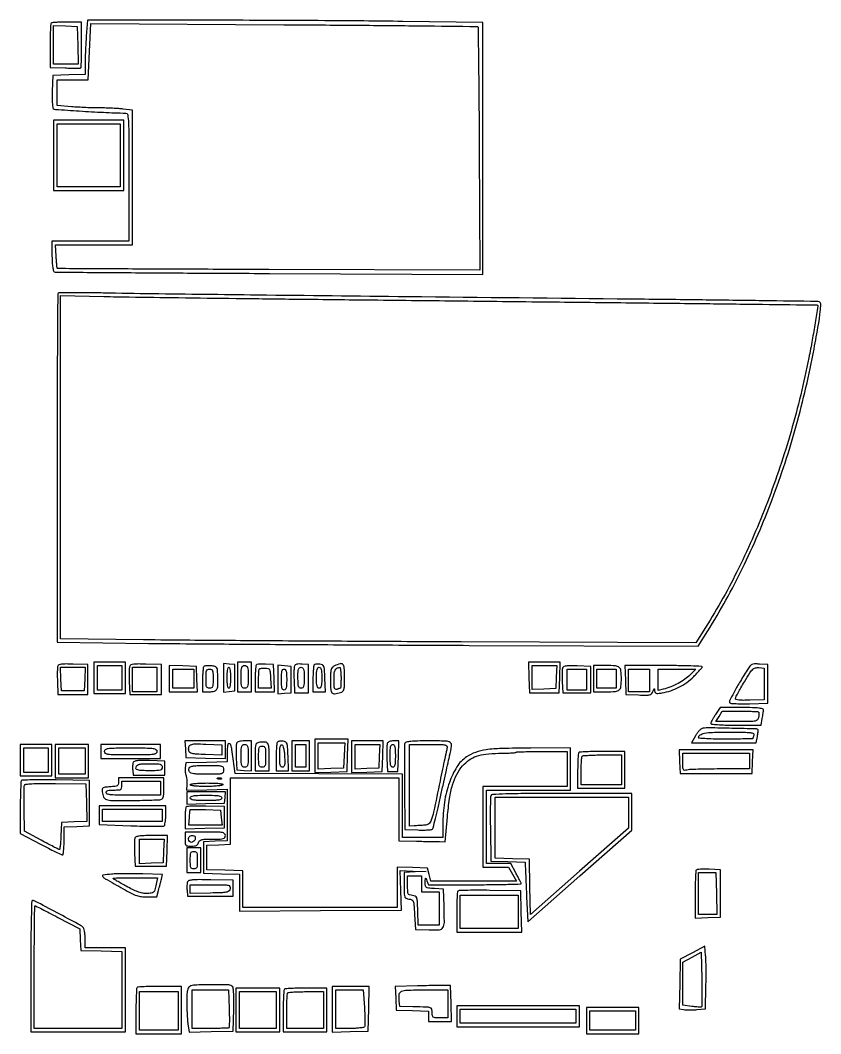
# Model space of a CAD drawing. Extents: x 12 to 1422, y 21 to 664.
# Drawn here: x 965 to 1422, y 21 to 599 of the extents above; entities that cross this region are included whole.
import ezdxf

# ---------------------------------------------------------------- set-up
doc = ezdxf.new("R2010")
doc.units = 0

msp = doc.modelspace()

# ---------------------------------------------------------------- linework, layer by layer
for points in [[(982.666667, 597.333333, 0.182083), (982.398783, 596.741716, 0.003358), (982.195833, 593.261166, 0.007803), (982.048222, 589.153731, 0.005079), (982, 584.406807), (982, 572.146947), (990.587864, 571.823474, 0.004697), (993.909252, 571.729602, 0.007304), (996.774109, 571.717416, 0.002845), (999.215809, 571.756594, 0.194688), (999.587864, 571.916667, 0.18809), (999.755045, 572.303328, 0.001291), (999.878935, 575.980729, 0.00477), (999.970265, 580.217158, 0.003004), (1000, 585.166667), (1000, 598), (991.666667, 598, 0.007459), (988.425165, 597.951643, 0.011027), (985.585417, 597.804167, 0.006456), (983.226806, 597.598804, 0.173108)], [(1002.649743, 589.846375, 0.004102), (1002.400893, 585.88014, 0.003115), (1002.190862, 581.528403, 0.003149), (1002.044976, 577.443383, 0.00735), (1002, 574.383901), (1002, 568.075052), (992.75, 567.787526), (983.5, 567.5), (983.208752, 558.591248, 0.010058), (983.16501, 555.110372, 0.014395), (983.277165, 552.025335, 0.010202), (983.494044, 549.495807, 0.171519), (983.850633, 548.749367, 0.18106), (985.070979, 548.193881, 0.00091), (998.693423, 547.278425, 0.004499), (1012.488482, 546.501158, 0.005696), (1025.25, 546.042889, -0.367387), (1026.312987, 545.09416, -0.022534), (1026.73772, 540.536015, -0.011054), (1026.959199, 531.935078, -0.000909), (1027, 509.5), (1027, 473), (1004.960363, 473), (982.920727, 473), (983.089776, 464.418955, 0.009792), (983.231811, 460.804965, 0.021194), (983.512832, 458.038831, 0.020146), (983.886741, 456.028741, 0.270091), (984.379413, 455.501793, 0.071158), (985.31144, 455.361568, 0.000025), (1020.93489, 455.104858, 0.000419), (1060.488361, 454.854955, 0.000255), (1107.25, 454.622518), (1229, 454.079359), (1229, 525.8766), (1229, 597.673841), (1183.25, 598.335729, 0.001507), (1161.01789, 598.590342, 0.00064), (1131.228362, 598.803537, 0.000634), (1099.437995, 598.95004, 0.000831), (1070.399743, 598.998808), (1003.299485, 599)], [(1226, 595.29599, -0.205731), (1226.20687, 594.830747, -0.000068), (1226.458319, 574.651543, -0.001113), (1226.684839, 552.220246, -0.000674), (1226.858106, 525.666678), (1227.216211, 456.5), (1106.858106, 456.842882, -0.00023), (1060.685841, 456.995654, -0.000382), (1021.765358, 457.172073, -0.000008), (986.494466, 457.359502, -0.193411), (986.194178, 457.482038, -0.173679), (986.061367, 457.751908, -0.002307), (985.85589, 459.633217, -0.006277), (985.653692, 461.833919, -0.004043), (985.472012, 464.389156), (985.055669, 471), (1007.027835, 471), (1029, 471), (1029, 509.360709), (1029, 547.721418), (1023.75, 548.352017, 0.012535), (1021.179449, 548.595588, 0.005185), (1017.692187, 548.801691, 0.005126), (1013.947301, 548.945601, 0.00658), (1010.5, 548.997302, -0.006132), (1006.841006, 549.048899, -0.003509), (1002.426563, 549.196327, -0.003505), (997.988508, 549.406904, -0.005817), (994.25, 549.654211), (986, 550.296435), (986, 557.648217), (986, 565), (994.90283, 565), (1003.805659, 565), (1004.535505, 581.105035), (1005.26535, 597.21007), (1115.382675, 596.484347, -0.000391), (1157.641342, 596.172816, -0.000647), (1193.299911, 595.835906, -0.000025), (1225.517021, 595.488183, -0.186042)], [(986.639554, 443.306221, 0.197189), (986.376691, 442.677519, 0.000057), (986.187869, 413.71035, 0.000997), (986.045995, 381.53983, 0.000604), (986, 343.452418), (986, 244.23817), (1038.25, 243.642105, 0.001049), (1066.641197, 243.377781, 0.000255), (1113.51872, 243.063587, 0.000261), (1167.274738, 242.758798, 0.00026), (1221.111601, 242.509711), (1351.723203, 241.973383), (1357.219985, 250.736691, 0.02665), (1377.063591, 286.469458, 0.023252), (1394.003799, 325.751729, 0.022547), (1407.705527, 367.720523, 0.021379), (1417.85126, 411.5, 0.002732), (1420.391527, 425.498763, 0.01637), (1421.434767, 432.83221, 0.02526), (1421.68864, 437.199659, 0.331332), (1420.786736, 438.430575, 0.071209), (1419.720111, 438.598744, 0.000044), (1388.740479, 439.035982, 0.000553), (1354.23368, 439.481801, 0.000338), (1313.5, 439.935451, -0.00007), (1185.871239, 441.288428, -0.000219), (1100.115182, 442.247093, -0.000253), (1040.396161, 442.97106, -0.001942), (1012.389554, 443.433546, 0.002431), (1002.717118, 443.583813, 0.003904), (994.467433, 443.607439, 0.000847), (987.243835, 443.559478, 0.196747)], [(1122.5, 439.983053, 0.000007), (1162.607583, 439.540866, 0.000004), (1213.66875, 438.979038, 0.000004), (1266.71567, 438.396127, 0.000005), (1313.5, 437.882857, -0.000124), (1354.159305, 437.427148, -0.000206), (1388.420753, 437.020564, -0.000003), (1419.516454, 436.638564, -0.15361), (1419.698309, 436.578878, -0.282904), (1419.985171, 435.895504, -0.000943), (1418.51232, 426.521667, -0.005083), (1416.834143, 416.620788, -0.004709), (1414.914069, 406.5, -0.020511), (1404.724188, 364.482764, -0.021693), (1391.282388, 324.233559, -0.022436), (1374.924946, 286.655976, -0.026183), (1356, 252.645509), (1350.5, 243.875424), (1216.5, 244.453719, -0.000267), (1161.73307, 244.719333, -0.000283), (1107.982812, 245.039112, -0.000269), (1061.667814, 245.365777, -0.00129), (1035.25, 245.634473), (988, 246.236934), (988, 344.101106), (988, 441.965279), (1012.75, 441.443356, 0.001672), (1027.203972, 441.186894, 0.000273), (1055.198437, 440.799099, 0.000301), (1088.142428, 440.380592, 0.000265)], [(986.437265, 230.697112, 0.077593), (986.243059, 229.792754, 0.007505), (986.14934, 227.543829, 0.00939), (986.128119, 224.843939, 0.007289), (986.203033, 221.906415), (986.5, 214.5), (995, 214.5), (1003.5, 214.5), (1003.5, 223), (1003.5, 231.5), (995.234232, 231.790697, 0.007678), (991.101657, 231.872523, 0.032041), (988.61764, 231.724253, 0.056873), (987.110136, 231.359647, 0.216663)], [(1027.43668, 230.695587, 0.077618), (1027.24269, 229.792011, 0.007495), (1027.149168, 227.543381, 0.009382), (1027.128076, 224.843829, 0.007281), (1027.203033, 221.906415), (1027.5, 214.5), (1036.5, 214.5), (1045.5, 214.5), (1045.5, 223), (1045.5, 231.5), (1036.733647, 231.789171, 0.00709), (1032.328983, 231.871967, 0.030436), (1029.710118, 231.724534, 0.053917), (1028.126425, 231.362366, 0.221478)], [(1099.712768, 231.379435, 0.167027), (1099.43037, 230.801333, 0.008762), (1099.209376, 228.721876, 0.01304), (1099.051791, 226.194714, 0.009049), (1099, 223.333333), (1099, 216), (1104.542064, 216), (1110.084129, 216), (1109.792064, 223.75), (1109.5, 231.5), (1104.962768, 231.796102, 0.015451), (1103.173049, 231.857455, 0.020645), (1101.548973, 231.795848, 0.018359), (1100.231912, 231.642497, 0.159526)], [(1121.442836, 230.71163, 0.076064), (1121.245958, 229.80821, 0.008407), (1121.14856, 227.68867, 0.010097), (1121.125899, 225.146461, 0.00801), (1121.200873, 222.400785), (1121.5, 215.5), (1125.5, 215.5), (1129.5, 215.5), (1129.5, 223.5), (1129.5, 231.5), (1125.741963, 231.810844, 0.024927), (1124.038873, 231.866525, 0.058356), (1122.778027, 231.696885, 0.086082), (1121.919722, 231.311466, 0.153843)], [(1132.712576, 231.379243, 0.167036), (1132.430252, 230.801267, 0.008758), (1132.209319, 228.721819, 0.013037), (1132.051777, 226.194701, 0.009047), (1132, 223.333333), (1132, 216), (1135.542064, 216), (1139.084129, 216), (1138.792064, 223.75, 0.005514), (1138.553002, 228.655365, 0.069721), (1138.188191, 230.464863, 0.190516), (1137.421974, 231.347907, 0.091127), (1135.962576, 231.79591, 0.028384), (1134.938939, 231.856725, 0.032536), (1133.961202, 231.795577, 0.034438), (1133.153747, 231.634956, 0.130786)], [(1144.25, 230.779505, 0.092537), (1143.028667, 229.881656, 0.123515), (1142.363483, 228.682748, 0.057545), (1142.066482, 226.660038, 0.007707), (1142, 222.347186, 0.012386), (1142.127372, 217.206286, 0.166117), (1142.815071, 215.478337, 0.255534), (1144.272317, 214.925763, 0.030989), (1147.75, 215.630286, 0.11052), (1148.992548, 216.280305, 0.153565), (1149.659525, 217.334946, 0.058909), (1149.942968, 219.324885, 0.005951), (1150, 224.116631, 0.013433), (1149.851104, 229.657677, 0.166066), (1149.074181, 231.586812, 0.294351), (1147.526911, 232.042268, 0.040802)], [(1379.670411, 228.302785, 0.007068), (1375.322182, 221.274928, 0.013494), (1372.063752, 215.489656, 0.007919), (1369.684631, 210.807399, 0.320239), (1369.863579, 209.736421, 0.180247), (1370.547897, 209.423627, 0.006371), (1373.494517, 209.248608, 0.011081), (1377.037825, 209.162051, 0.007449), (1381.086785, 209.213215), (1391.5, 209.5), (1391.5, 220.5), (1391.5, 231.5), (1386.79912, 231.802785, 0.01956), (1383.909582, 231.875637, 0.111076), (1382.422764, 231.519416, 0.115274), (1381.258437, 230.566386, 0.021785)], [(1069.714259, 230.380925, 0.164451), (1069.431816, 229.81001, 0.009769), (1069.209813, 227.869188, 0.013864), (1069.051937, 225.503153, 0.009726), (1069, 222.833333), (1069, 216), (1072.980948, 216, 0.070748), (1075.765562, 216.395996, 0.20996), (1077.212752, 217.606144, 0.113248), (1077.803991, 220.076429, 0.014913), (1077.693126, 225.5, 0.011412), (1077.457892, 228.71285, 0.131015), (1077.019494, 229.890197, 0.190179), (1076.109489, 230.48371, 0.029357), (1073.935059, 230.797592, 0.020266), (1072.540138, 230.859202, 0.025508), (1071.24875, 230.797953, 0.025085), (1070.199212, 230.640877, 0.147731)], [(1075, 223.5, -0.009792), (1074.938496, 220.359853, -0.077556), (1074.659091, 218.9375, -0.189837), (1074.054152, 218.253284, -0.118451), (1073, 218, -0.118451), (1071.945848, 218.253284, -0.189837), (1071.340909, 218.9375, -0.077556), (1071.061504, 220.359853, -0.009792), (1071, 223.5, -0.009792), (1071.061504, 226.640147, -0.077556), (1071.340909, 228.0625, -0.189837), (1071.945848, 228.746716, -0.118451), (1073, 229, -0.118451), (1074.054152, 228.746716, -0.189837), (1074.659091, 228.0625, -0.077556), (1074.938496, 226.640147, -0.009792)], [(1085, 224, -0.015416), (1084.928566, 221.683687, -0.025878), (1084.708333, 219.75, -0.024068), (1084.395008, 218.303225, -0.339565), (1084, 218, -0.339565), (1083.604992, 218.303225, -0.024068), (1083.291667, 219.75, -0.025878), (1083.071434, 221.683687, -0.015416), (1083, 224, -0.015416), (1083.071434, 226.316313, -0.025878), (1083.291667, 228.25, -0.024068), (1083.604992, 229.696775, -0.339565), (1084, 230, -0.339565), (1084.395008, 229.696775, -0.024068), (1084.708333, 228.25, -0.025878), (1084.928566, 226.316313, -0.015416)], [(1095, 224.5, -0.007414), (1094.943601, 220.696451, -0.067313), (1094.673077, 219.0625, -0.186514), (1094.06604, 218.292005, -0.134481), (1093, 218, -0.134481), (1091.93396, 218.292005, -0.186514), (1091.326923, 219.0625, -0.067313), (1091.056399, 220.696451, -0.007414), (1091, 224.5, -0.007414), (1091.056399, 228.303549, -0.067313), (1091.326923, 229.9375, -0.186514), (1091.93396, 230.707995, -0.134481), (1093, 231, -0.134481), (1094.06604, 230.707995, -0.186514), (1094.673077, 229.9375, -0.067313), (1094.943601, 228.303549, -0.007414)], [(1107.799904, 223.75), (1108.099808, 218), (1104.549904, 218), (1101, 218), (1101, 223.333333, -0.008101), (1101.033654, 225.410488, -0.011853), (1101.136195, 227.236195, -0.007372), (1101.27941, 228.746322, -0.170654), (1101.463642, 229.130309, -0.147034), (1101.79566, 229.308865, -0.018486), (1102.609582, 229.443957, -0.020444), (1103.612716, 229.531073, -0.015652), (1104.713642, 229.546975, -0.056604), (1106.355271, 229.332446, -0.212761), (1107.15504, 228.708786, -0.101214), (1107.549721, 227.373937, -0.008409)], [(1117, 223, -0.010614), (1116.935548, 219.964058, -0.050675), (1116.6875, 218.25, -0.113455), (1116.22303, 217.337712, -0.222027), (1115.5, 217, -0.222027), (1114.77697, 217.337712, -0.113455), (1114.3125, 218.25, -0.050675), (1114.064452, 219.964058, -0.010614), (1114, 223, -0.010614), (1114.064452, 226.035942, -0.050675), (1114.3125, 227.75, -0.113455), (1114.77697, 228.662288, -0.222027), (1115.5, 229, -0.222027), (1116.22303, 228.662288, -0.113455), (1116.6875, 227.75, -0.050675), (1116.935548, 226.035942, -0.010614)], [(1127, 224, -0.009325), (1126.938843, 220.720977, -0.061767), (1126.677324, 219.107383, -0.156898), (1126.137408, 218.310194, -0.168448), (1125.25, 218.005776, -0.168959), (1124.362406, 218.317811, -0.152312), (1123.814193, 219.126601, -0.061238), (1123.533759, 220.749973, -0.009573), (1123.437393, 224.005776, -0.00892), (1123.462116, 227.348641, -0.064795), (1123.708928, 228.931894, -0.168826), (1124.258074, 229.703467, -0.155677), (1125.187393, 230, -0.156728), (1126.117139, 229.701227, -0.165373), (1126.674475, 228.922463, -0.064342), (1126.939434, 227.33004, -0.009093)], [(1137, 224, -0.010614), (1136.935548, 220.964058, -0.050675), (1136.6875, 219.25, -0.113455), (1136.22303, 218.337712, -0.222027), (1135.5, 218, -0.222027), (1134.77697, 218.337712, -0.113455), (1134.3125, 219.25, -0.050675), (1134.064452, 220.964058, -0.010614), (1134, 224, -0.010614), (1134.064452, 227.035942, -0.050675), (1134.3125, 228.75, -0.113455), (1134.77697, 229.662288, -0.222027), (1135.5, 230, -0.222027), (1136.22303, 229.662288, -0.113455), (1136.6875, 228.75, -0.050675), (1136.935548, 227.035942, -0.010614)], [(1148, 224, -0.006535), (1147.96993, 221.6994, -0.010863), (1147.87715, 219.7625, -0.004658), (1147.749962, 218.153956, -0.388604), (1147.581787, 218, 0.065182), (1147.333672, 217.967516, 0.008575), (1146.821775, 217.821697, 0.009838), (1146.218074, 217.625425, 0.008099), (1145.581787, 217.393011, -0.202872), (1144.792609, 217.419778, -0.216401), (1144.290457, 218.00358, -0.063255), (1144.05199, 219.502412, -0.007859), (1144, 222.809678, -0.017117), (1144.124398, 226.442261, -0.090296), (1144.612899, 228.366885, -0.164173), (1145.595239, 229.412694, -0.096892), (1147.25, 229.921053, -0.390879), (1147.546629, 229.700034, -0.014802), (1147.779687, 228.214309, -0.019759), (1147.946092, 226.294984, -0.011743)], [(1274.433389, 229.68701, 0.075056), (1274.239313, 228.804959, 0.009154), (1274.14316, 226.821474, 0.010685), (1274.122341, 224.445574, 0.008626), (1274.198527, 221.894673), (1274.5, 215.5), (1282.5, 215.5), (1290.5, 215.5), (1290.5, 223), (1290.5, 230.5), (1282.734861, 230.792337, 0.008311), (1278.856752, 230.873823, 0.034203), (1276.513794, 230.72369, 0.061492), (1275.091259, 230.352569, 0.20958)], [(1292, 223.5), (1292, 216), (1299.383369, 216, 0.019188), (1304.58427, 216.199668, 0.161649), (1306.718487, 217.095142, 0.187831), (1307.725374, 219.021355, 0.02759), (1307.972691, 223.5, 0.02759), (1307.725374, 227.978645, 0.187831), (1306.718487, 229.904858, 0.161649), (1304.58427, 230.800332, 0.019188), (1299.383369, 231), (1292, 231)], [(1310.210145, 222.713679), (1310.5, 214.5), (1317.765899, 214.20587, 0.006747), (1322.190492, 214.08653, 0.063355), (1324.077888, 214.300848, 0.148651), (1325.15641, 214.939672, 0.090055), (1325.952513, 216.20587, -0.005528), (1326.486474, 217.494918, -0.194086), (1326.713088, 217.720729, -0.509528), (1326.876646, 217.622183, -0.013078), (1326.936614, 216.622192, 0.097905), (1327.160704, 215.660494, 0.221438), (1327.714191, 215.183951, 0.096688), (1328.814781, 215.093261, 0.012001), (1331.207519, 215.417193, 0.040595), (1336.104829, 216.614136, 0.039247), (1340.802541, 218.596463, 0.038536), (1345.211748, 221.328944, 0.036173), (1349.25, 224.759013, 0.007807), (1351.070056, 226.603518, 0.011501), (1352.604687, 228.28384, 0.006926), (1353.827533, 229.726085, 0.174079), (1354, 230.206444, 0.402836), (1353.694531, 230.524065, 0.001232), (1347.525792, 230.749551, 0.005539), (1340.411251, 230.91318, 0.003324), (1331.960145, 230.957714), (1309.920289, 230.927358)], [(1347.064426, 225.566471, -0.049351), (1344.201367, 223.143196, -0.029401), (1340.379669, 220.826354, -0.028291), (1336.079188, 218.855944, -0.031885), (1331.75, 217.472421), (1329, 216.783184), (1329, 222.891592), (1329, 229), (1339.696167, 229), (1350.392334, 229)], [(1389.5, 220.5), (1389.5, 211.5), (1381.25, 211.209558, -0.008152), (1377.472958, 211.138216, -0.026652), (1374.977987, 211.264845, -0.037811), (1373.401465, 211.551054, -0.341302), (1373, 212.070681, -0.117953), (1373.181603, 212.829781, -0.00473), (1374.498374, 215.364608, -0.008089), (1376.146538, 218.347849, -0.005615), (1378.100849, 221.66696, -0.005696), (1381.312992, 226.85047, -0.056565), (1382.917666, 228.838203, -0.134506), (1384.384576, 229.661065, -0.085361), (1386.350849, 229.805837), (1389.5, 229.5)], [(1361.632886, 203.02144, 0.010902), (1360.624608, 201.423178, 0.01408), (1359.77341, 199.911534, 0.011829), (1359.133955, 198.624196, 0.10978), (1359, 198.02144, 0.384402), (1359.41657, 197.559665, 0.007969), (1362.766886, 197.267771, 0.012625), (1367.251288, 197.062614, 0.005117), (1373.369158, 197), (1387.738315, 197), (1388.358152, 200.75, 0.004582), (1388.596251, 202.277354, 0.004994), (1388.799145, 203.765625, 0.004697), (1388.948092, 205.042648, 0.024483), (1388.988994, 205.75, 0.354948), (1388.493108, 206.371631, 0.028626), (1386.276357, 206.724954, 0.020391), (1382.6684, 206.941853, 0.004817), (1376.632886, 207), (1364.265773, 207)], [(1386.190169, 204.476498, -0.16438), (1386.364737, 204.123757, -0.029262), (1386.420827, 203.379303, -0.028892), (1386.383174, 202.463065, -0.022515), (1386.240258, 201.476498, -0.128291), (1385.557825, 200.042106, -0.170272), (1384.323326, 199.311766, -0.04655), (1381.745027, 199.042955, -0.002712), (1373.826887, 199), (1361.886928, 199), (1363.659071, 202), (1365.431215, 205), (1375.548941, 205, -0.004834), (1379.464594, 204.962145, -0.007455), (1382.848363, 204.846221, -0.003076), (1385.722939, 204.687074, -0.182987)], [(1354.5, 195.212833, 0.122872), (1353.574988, 194.835704, 0.03758), (1352.417921, 193.847648, 0.035032), (1351.241151, 192.502858, 0.031701), (1350.22014, 190.962833), (1347.940281, 187), (1366.424827, 187), (1384.909374, 187), (1385.574725, 190.546628, 0.011332), (1385.80238, 191.932779, 0.016596), (1385.9343, 193.161764, 0.012007), (1385.984406, 194.168468, 0.205605), (1385.864486, 194.468847, 0.192337), (1385.046584, 194.819835, 0.000404), (1371.031435, 195.163608, 0.001542), (1358.006522, 195.432382, 0.040061)], [(1383.606989, 191.418213, 0.008099), (1383.374575, 190.781926, 0.009838), (1383.178303, 190.178225, 0.008575), (1383.032484, 189.666328, 0.065182), (1383, 189.418213, -0.405502), (1382.834313, 189.247507, -0.000715), (1378.446875, 189.12285, -0.004215), (1373.443448, 189.030055, -0.002528), (1367.5, 189, -0.004838), (1361.55666, 189.057506, -0.008054), (1356.553125, 189.235, -0.002587), (1352.304209, 189.476347, -0.396193), (1352, 189.8, -0.25251), (1352.87286, 191.418164, -0.099983), (1355.293582, 192.391029, -0.03945), (1360.010759, 192.883261, -0.006279), (1369.306989, 193, -0.002603), (1377.932994, 192.955099, -0.024944), (1381.601669, 192.733652, -0.083177), (1383.269211, 192.261108, -0.392211)], [(1083.666667, 186.333333, 0.152711), (1083.40503, 185.833608, 0.014481), (1083.195833, 184.452031, 0.017454), (1083.048628, 182.75277, 0.012878), (1083, 180.865069), (1083, 176.063471), (1071.25, 175.781735), (1059.5, 175.5), (1059.175426, 172.665527, 0.027273), (1059.103527, 171.458151, 0.022769), (1059.155654, 170.174432, 0.023374), (1059.312275, 169.002465, 0.056289), (1059.563899, 168.165527, -0.056536), (1059.823633, 167.300068, -0.019992), (1060.002738, 166.016371, -0.019548), (1060.088492, 164.578253, -0.021735), (1060.05652, 163.188077), (1059.836095, 159.876154), (1071.420012, 160.188077), (1083.00393, 160.5), (1083.001965, 145.79569), (1083, 131.09138), (1076.25, 130.79569), (1069.5, 130.5), (1069.5, 121.5), (1069.5, 112.5), (1079.75, 112.215017), (1090, 111.930034), (1090, 101.45503), (1090, 90.980026), (1136.25, 91.240013), (1182.5, 91.5), (1182.142026, 102.75), (1181.784051, 114), (1189.142026, 113.80732), (1196.5, 113.614641), (1190.25, 113.259603), (1184, 112.904565), (1184, 105.518705, 0.005308), (1184.051316, 100.685168, 0.080598), (1184.353794, 99.042344, 0.212388), (1185.121701, 98.236806, 0.069159), (1186.75, 97.816422, -0.082721), (1188.374325, 97.349999, -0.195674), (1189.207653, 96.436691, -0.06906), (1189.622314, 94.54034, -0.004655), (1190, 89), (1190.5, 80.5), (1198.220524, 80.208466, 0.026113), (1204.039058, 80.292672, 0.241531), (1206.132212, 81.549277, 0.140245), (1206.946894, 84.409654, 0.007412), (1206.793175, 94), (1206.5, 103.5), (1201.25, 103.80226, -0.009286), (1197.850793, 104.061374, -0.125394), (1196.686537, 104.478641, -0.216883), (1196.165153, 105.328994, -0.035689), (1196.063386, 107.30226, -0.003215), (1196.116219, 109.314499, -0.193144), (1196.259487, 109.640318, -0.524852), (1196.464461, 109.600532, -0.007556), (1197.031162, 108.25), (1197.935552, 106), (1224.551109, 106, 0.002642), (1234.733763, 106.053809, 0.004492), (1243.248747, 106.220313, 0.00089), (1250.637238, 106.444368, 0.534444), (1250.827604, 106.75, 0.01241), (1250.584649, 107.25372, 0.000673), (1249.777062, 108.821875, 0.001049), (1248.809784, 110.684327, 0.000765), (1247.727424, 112.75), (1244.966308, 118), (1237.983154, 118), (1231, 118), (1231, 139), (1231, 160), (1255, 160), (1279, 160), (1279, 172.048187), (1279, 184.096374), (1256.25, 183.940688, 0.004897), (1239.570743, 183.663173, 0.027873), (1230.732356, 182.935354, 0.052119), (1224.803175, 181.471579, 0.059782), (1219.592674, 178.853588, 0.107301), (1214.09846, 173.210003, 0.05517), (1209.804694, 164.275095, 0.04749), (1207.010048, 152.993959, 0.035795), (1206.034888, 140.25), (1206, 133), (1194.5, 133), (1183, 133), (1183, 150.990303), (1183, 168.980606), (1135.267095, 169.240303), (1087.534191, 169.5), (1086.481672, 177.70209, 0.005581), (1085.732641, 183.064319, 0.041352), (1085.138637, 185.571768, 0.176292), (1084.470361, 186.425297, 0.348944)], [(1080, 182.891505), (1080, 179.924948), (1070.761427, 180.212474, -0.005591), (1065.564254, 180.43242, -0.040475), (1063.086436, 180.767418, -0.103113), (1061.787683, 181.348636, -0.191144), (1061.176854, 182.308413, -0.097689), (1061.189841, 184.580425, -0.25279), (1062.206757, 185.798388, -0.094763), (1064.704722, 186.281252, -0.009282), (1070.870144, 186.179031), (1080, 185.858062)], [(1088.419488, 186.650785, 0.077146), (1088.231227, 185.777887, 0.007985), (1088.141701, 183.670797, 0.00978), (1088.12417, 181.14206, 0.007673), (1088.200873, 178.400785), (1088.5, 171.5), (1092.75, 171.192502), (1097, 170.885004), (1097, 179.442502), (1097, 188), (1092.968615, 188, 0.026426), (1091.273167, 187.910331, 0.045693), (1089.88979, 187.634224, 0.058519), (1088.895967, 187.207905, 0.172238)], [(1095, 179.5, -0.007414), (1094.943601, 175.696451, -0.067313), (1094.673077, 174.0625, -0.186514), (1094.06604, 173.292005, -0.134481), (1093, 173, -0.134481), (1091.93396, 173.292005, -0.186514), (1091.326923, 174.0625, -0.067313), (1091.056399, 175.696451, -0.007414), (1091, 179.5, -0.007414), (1091.056399, 183.303549, -0.067313), (1091.326923, 184.9375, -0.186514), (1091.93396, 185.707995, -0.134481), (1093, 186, -0.134481), (1094.06604, 185.707995, -0.186514), (1094.673077, 184.9375, -0.067313), (1094.943601, 183.303549, -0.007414)], [(1101.75, 187.213832, 0.073372), (1100.119208, 186.759186, 0.210994), (1099.347581, 185.908222, 0.075592), (1099.049363, 184.168389, 0.004715), (1099, 178.933578), (1099, 171), (1103, 171), (1107, 171), (1107, 178.893011, 0.011544), (1106.873122, 184.387675, 0.129896), (1106.224574, 186.451175, 0.239559), (1104.797327, 187.302205, 0.048243)], [(1105, 179, -0.008455), (1104.94129, 175.528387, -0.072107), (1104.666667, 174, -0.188641), (1104.060666, 173.272668, -0.12648), (1103, 173, -0.12648), (1101.939334, 173.272668, -0.188641), (1101.333333, 174, -0.072107), (1101.05871, 175.528387, -0.008455), (1101, 179, -0.008455), (1101.05871, 182.471613, -0.072107), (1101.333333, 184, -0.188641), (1101.939334, 184.727332, -0.12648), (1103, 185, -0.12648), (1104.060666, 184.727332, -0.188641), (1104.666667, 184, -0.072107), (1104.94129, 182.471613, -0.008455)], [(1111.712576, 187.379243, 0.169226), (1111.429762, 186.793955, 0.007914), (1111.209319, 184.574944, 0.012325), (1111.051745, 181.886375, 0.008474), (1111, 178.833333), (1111, 171), (1114.540442, 171), (1118.080885, 171), (1117.790442, 179.25, 0.004937), (1117.552848, 184.518714, 0.066252), (1117.193533, 186.415137, 0.190751), (1116.426396, 187.332344, 0.095588), (1114.962576, 187.79591, 0.028384), (1113.938939, 187.856725, 0.032536), (1112.961202, 187.795577, 0.034438), (1112.153747, 187.634956, 0.130786)], [(1115.797717, 179.170631, -0.008953), (1115.896873, 175.899655, -0.053117), (1115.73696, 174.198641, -0.135068), (1115.298852, 173.332694, -0.21155), (1114.547717, 173, -0.222553), (1113.786259, 173.356592, -0.116512), (1113.308774, 174.313394, -0.048776), (1113.061648, 176.154505, -0.008989), (1113, 179.583333, -0.009465), (1113.059543, 182.728491, -0.040524), (1113.281796, 184.589502, -0.09319), (1113.671486, 185.54921, -0.342004), (1114.25, 185.753964, -0.223019), (1114.796143, 185.237216, -0.035837), (1115.244973, 183.799252, -0.030501), (1115.592987, 181.770882, -0.015182)], [(1174.421649, 186.656415, 0.078282), (1174.23321, 185.773024, 0.007235), (1174.144753, 183.531874, 0.009185), (1174.126964, 180.841003, 0.007079), (1174.203033, 177.906415), (1174.5, 170.5), (1177.5, 170.5), (1180.5, 170.5), (1180.788933, 179.25), (1181.077866, 188), (1178.007548, 188, 0.040825), (1176.794616, 187.900799, 0.04886), (1175.687684, 187.605322, 0.056114), (1174.836462, 187.172281, 0.156681)], [(1179, 179.5, -0.00942), (1178.93736, 176.175614, -0.047315), (1178.692308, 174.333333, -0.108427), (1178.229748, 173.357915, -0.232029), (1177.5, 173, -0.232029), (1176.770252, 173.357915, -0.108427), (1176.307692, 174.333333, -0.047315), (1176.06264, 176.175614, -0.00942), (1176, 179.5, -0.00942), (1176.06264, 182.824386, -0.047315), (1176.307692, 184.666667, -0.108427), (1176.770252, 185.642085, -0.232029), (1177.5, 186, -0.232029), (1178.229748, 185.642085, -0.108427), (1178.692308, 184.666667, -0.047315), (1178.93736, 182.824386, -0.00942)], [(1184.449973, 186.730228, 0.088694), (1184.258406, 185.731357, 0.000975), (1184.184761, 178.789259, 0.003012), (1184.163624, 170.762976, 0.001953), (1184.231358, 161.480228), (1184.5, 137.5), (1191.9031, 137.2031, 0.010733), (1194.799004, 137.149178, 0.015238), (1197.373105, 137.23498, 0.011217), (1199.478638, 137.416986, 0.170818), (1200.128552, 137.728552, 0.133957), (1200.548187, 138.463043, 0.001679), (1201.891197, 143.736236, 0.004794), (1203.372759, 149.885209, 0.003105), (1204.974254, 157.025451, -0.000503), (1206.586398, 164.392459, -0.000624), (1208.10284, 171.248101, -0.000509), (1209.389646, 177.00371, -0.004666), (1209.974946, 179.5, 0.021634), (1211.106547, 185.188097, 0.284272), (1210.304453, 187.080917, 0.149603), (1207.851905, 187.891068, 0.005511), (1197.968615, 188, 0.004869), (1191.666398, 187.938625, 0.018546), (1187.739989, 187.716292, 0.023162), (1185.203497, 187.358928, 0.260169)], [(1208.618625, 184.25, 0.018322), (1208.296868, 182.990794, 0.000592), (1207.193577, 177.873437, 0.001139), (1205.912927, 171.832036, 0.000791), (1204.492202, 165, -0.001264), (1200.822208, 147.435046, -0.032019), (1199.5035, 142.716469, -0.149294), (1198.033015, 140.712038, -0.153843), (1195.711456, 139.900807, 0.00408), (1194.281678, 139.844963, 0.002676), (1192.635553, 139.758378, 0.002692), (1191.033236, 139.656838, 0.005171), (1189.75, 139.555236), (1187, 139.308858), (1187, 162.654429), (1187, 186), (1198.067388, 186, -0.003368), (1204.678192, 185.955467, -0.03774), (1207.2955, 185.722129, -0.153085), (1208.376363, 185.17557, -0.278272)], [(1043, 182, -0.245279), (1042.416641, 180.882367, -0.119596), (1040.875, 180.283333, -0.030926), (1037.469187, 180.042075, -0.002222), (1028, 180, -0.002222), (1018.530813, 180.042075, -0.030926), (1015.125, 180.283333, -0.119596), (1013.583359, 180.882367, -0.245279), (1013, 182, -0.245279), (1013.583359, 183.117633, -0.119596), (1015.125, 183.716667, -0.030926), (1018.530813, 183.957925, -0.002222), (1028, 184, -0.002222), (1037.469187, 183.957925, -0.030926), (1040.875, 183.716667, -0.119596), (1042.416641, 183.117633, -0.245279)], [(1277, 172), (1277, 162), (1253, 162), (1229, 162), (1229, 139), (1229, 116), (1236.25, 115.992298), (1243.5, 115.984596), (1245.77986, 111.992298), (1248.059719, 108), (1223.629199, 108), (1199.198679, 108), (1198.314316, 111.75), (1197.429954, 115.5), (1188.714977, 115.788933), (1180, 116.077866), (1180, 104.538933), (1180, 93), (1136, 93), (1092, 93), (1092, 103.465017), (1092, 113.930034), (1081.75, 114.215017), (1071.5, 114.5), (1071.5, 121.5), (1071.5, 128.5), (1078.25, 128.79569), (1085, 129.09138), (1085, 148.04569), (1085, 167), (1133, 167), (1181, 167), (1181, 149), (1181, 131), (1191, 130.805556, 0.000068), (1195.066329, 130.727039, 0.000074), (1199.015165, 130.65191, 0.000069), (1202.395015, 130.588573, 0.000368), (1204.243114, 130.555556), (1207.486228, 130.5), (1208.703731, 144.607228, -0.014982), (1209.940631, 155.217502, -0.035638), (1211.651567, 162.968292, -0.047297), (1214.040897, 168.898192, -0.060818), (1217.352515, 173.748756, -0.0572), (1221.105593, 177.148182, -0.071627), (1225.270563, 179.30968, -0.057552), (1230.56915, 180.498567, -0.02362), (1237.934939, 180.93007, 0.004715), (1241.585888, 181.005712, 0.007275), (1244.739873, 181.146776, 0.002964), (1247.421164, 181.321774, 0.180497), (1247.851606, 181.518273, -0.189028), (1248.298786, 181.713563, -0.0014), (1252.402243, 181.858493, -0.004983), (1257.137517, 181.965239, -0.003143), (1262.666667, 182), (1277, 182)], [(1283.666667, 181.333333, 0.177413), (1283.400114, 180.758552, 0.004912), (1283.195833, 177.973958, 0.009526), (1283.048294, 174.649913, 0.006327), (1283, 170.833333), (1283, 161), (1296.5, 161), (1310, 161), (1310, 171.5), (1310, 182), (1297.166667, 182, 0.004853), (1292.199864, 181.951791, 0.007483), (1287.907292, 181.804167, 0.003097), (1284.261405, 181.601475, 0.182916)], [(1308, 171.5), (1308, 163), (1296.5, 163), (1285, 163), (1285, 170.833333, -0.007932), (1285.048382, 173.88315, -0.011637), (1285.195833, 176.561458, -0.007128), (1285.401615, 178.779115, -0.1713), (1285.666667, 179.333333, -0.179603), (1286.249211, 179.600487, -0.004165), (1289.319792, 179.804167, -0.008732), (1292.966687, 179.951739, -0.005745), (1297.166667, 180), (1308, 180)], [(1381, 176.5), (1381, 172), (1364.25, 171.986345, 0.003326), (1357.669859, 171.937207, 0.004581), (1351.759375, 171.799577, 0.00296), (1346.80344, 171.609358, 0.054442), (1345.25, 171.369714, -0.068425), (1343.966468, 171.208172, -0.281318), (1343.330474, 171.606818, -0.108098), (1343.050201, 172.717996, -0.007929), (1343, 175.883369), (1343, 181), (1362, 181), (1381, 181)], [(1029.409073, 175.623644, 0.057641), (1029.216037, 174.871587, 0.020423), (1029.110174, 173.763637, 0.019955), (1029.092213, 172.526393, 0.022159), (1029.175426, 171.334473), (1029.5, 168.5), (1038.5, 168.5), (1047.5, 168.5), (1047.5, 172.5), (1047.5, 176.5), (1038.733647, 176.789171, 0.006789), (1034.208572, 176.876952, 0.032554), (1031.634192, 176.7242, 0.062819), (1030.115924, 176.336807, 0.210293)], [(1046, 173, -0.150217), (1045.669697, 171.925391, -0.180365), (1044.8125, 171.316667, -0.059311), (1042.968394, 171.052806, -0.005909), (1038.5, 171, -0.008595), (1034.85168, 171.062719, -0.035405), (1032.65625, 171.294444, -0.067545), (1031.400725, 171.697765, -0.288932), (1031, 172.333333, -0.141732), (1031.398515, 173.710971, -0.174748), (1032.447076, 174.527485, -0.069451), (1034.601236, 174.912662, -0.009564), (1039.166667, 175, -0.00684), (1043.191708, 174.944931, -0.064431), (1044.895833, 174.676829, -0.1847), (1045.695161, 174.069161, -0.139775)], [(1081, 171.5, -0.109041), (1080.679664, 170.048589, -0.22296), (1079.805902, 169.316201, -0.061352), (1077.814366, 169.043039, -0.00344), (1071.559017, 169, -0.010562), (1065.451326, 169.129036, -0.073415), (1062.522821, 169.688647, -0.222929), (1061.372748, 170.812947, -0.18312), (1061.380002, 172.547887, -0.216592), (1062.11294, 173.269762, -0.052108), (1063.807957, 173.697297, -0.029206), (1066.632932, 173.936741, -0.006541), (1071.468615, 174, -0.00339), (1077.789547, 173.957147, -0.060813), (1079.796862, 173.684427, -0.222576), (1080.676738, 172.951515, -0.110006)], [(965.687603, 165.354269, 0.184728), (965.410438, 164.733721, 0.002553), (965.201983, 160.535929, 0.006772), (965.049692, 155.620005, 0.004357), (965, 149.91698), (965, 135.167293), (976.582737, 129.083647, 0.003043), (981.088116, 126.752137, 0.004629), (985.032491, 124.787071, 0.001807), (988.432998, 123.147246, 0.111893), (989.082737, 123, 0.367152), (989.446711, 123.308909, 0.012131), (989.730554, 125.337131, 0.017878), (989.933979, 127.905761, 0.01082), (990, 130.95619), (990, 138.912381), (997.25, 139.20619), (1004.5, 139.5), (1004.5, 152.5), (1004.5, 165.5), (985.437603, 165.770936, 0.003421), (978.080928, 165.825163, 0.005406), (971.772801, 165.760301, 0.001621), (966.322657, 165.627637, 0.191754)], [(1002.78338, 152.794483), (1003.066761, 142.088967), (995.78338, 141.794483), (988.5, 141.5), (988.207936, 133.75, -0.008597), (988.045068, 130.784327, -0.014416), (987.793709, 128.301289, -0.008112), (987.500152, 126.304089, -0.401438), (987.207936, 126.084176, -0.088206), (986.704444, 126.236789, -0.001283), (983.917331, 127.662479, -0.003478), (980.692067, 129.351228, -0.002282), (977, 131.338918), (967.5, 136.509484), (967.21766, 148.949273, -0.0038), (967.144351, 153.806318, -0.005484), (967.159283, 158.102381, -0.002994), (967.233304, 161.72496, -0.085203), (967.415407, 162.640151, -0.277313), (968.229626, 163.276463, -0.015762), (971.53952, 163.577853, -0.014288), (976.648634, 163.73481, -0.003361), (985.197748, 163.69562), (1002.5, 163.5)], [(1021, 164.554791, -0.069276), (1020.811058, 163.197643, -0.194742), (1020.233194, 162.455116, -0.102743), (1019.023331, 162.054143, -0.012796), (1016.25, 161.804791, 0.011307), (1013.391966, 161.5564, 0.112787), (1012.264361, 161.165209, 0.222192), (1011.785644, 160.426439, 0.060588), (1011.761884, 159, 0.076243), (1012.562573, 155.947964, 0.222765), (1014.153066, 154.542634, 0.069803), (1017.512731, 154.048892, 0.003518), (1028.623722, 154.054437, 0.003036), (1034.723477, 154.137434, 0.00446), (1040.083723, 154.290757, 0.002173), (1044.629746, 154.481172, 0.080221), (1045.642909, 154.693213, 0.195352), (1046.253931, 155.265015, 0.056105), (1046.670335, 156.519004, 0.037959), (1046.923672, 158.417836, 0.014189), (1047, 161.106989), (1047, 167), (1034, 167), (1021, 167)], [(1045, 161), (1045, 157), (1029.5, 157, -0.002961), (1020.958064, 157.050585, -0.021161), (1016.833333, 157.274194, -0.045065), (1014.609035, 157.694001, -0.33533), (1014, 158.5, -0.188641), (1014.272668, 159.196999, -0.12648), (1015, 159.666667, -0.063857), (1016.326193, 159.927513, -0.016668), (1018.5, 160, 0.012699), (1021.179887, 160.068074, 0.114574), (1022.3, 160.388889, 0.210352), (1022.834383, 161.093239, 0.058662), (1023, 162.5), (1023, 165), (1034, 165), (1045, 165)], [(1080.5, 163, -0.221217), (1079.897439, 162.603669, -0.010536), (1077.4371, 162.29375, -0.015617), (1074.411883, 162.072505, -0.010444), (1070.940983, 162, -0.009239), (1067.327323, 162.06678, -0.018609), (1064.485246, 162.277961, -0.014626), (1062.354418, 162.579612, -0.365288), (1062, 163, -0.368822), (1062.362142, 163.42416, -0.013298), (1064.639754, 163.723847, -0.017551), (1067.672333, 163.933844, -0.00851), (1071.559017, 164, -0.007326), (1075.628344, 163.940376, -0.020523), (1078.472106, 163.74001, -0.025246), (1080.312953, 163.439417, -0.51808)], [(1079.729167, 166.395833, -0.126455), (1079.402231, 166.202593, -0.060344), (1078.916927, 166.123424, -0.05415), (1078.359369, 166.160852, -0.051402), (1077.8125, 166.316886, -0.054073), (1077.395823, 166.538436, -0.470617), (1077.37858, 166.720685, -0.168741), (1077.670344, 166.862007, -0.018894), (1078.416667, 166.921053, -0.028489), (1079.112848, 166.910055, -0.077125), (1079.592839, 166.799335, -0.208169), (1079.77538, 166.614691, -0.296942)], [(1080, 155.5, -0.273642), (1079.552305, 154.743224, -0.084509), (1078.25, 154.291667, -0.035355), (1075.770516, 154.056738, -0.005946), (1071, 154, -0.005946), (1066.229484, 154.056738, -0.035355), (1063.75, 154.291667, -0.084509), (1062.447695, 154.743224, -0.273642), (1062, 155.5, -0.273642), (1062.447695, 156.256776, -0.084509), (1063.75, 156.708333, -0.035355), (1066.229484, 156.943262, -0.005946), (1071, 157, -0.005946), (1075.770516, 156.943262, -0.035355), (1078.25, 156.708333, -0.084509), (1079.552305, 156.256776, -0.273642)], [(1233.44466, 156.716382, 0.087315), (1233.253719, 155.735302, 0.001669), (1233.177256, 150.532202, 0.003993), (1233.15674, 144.444392, 0.002658), (1233.226045, 137.466382), (1233.5, 119.5), (1243.25, 119.213788), (1253, 118.927576), (1253.12566, 116.213788, -0.000542), (1253.204361, 114.473291, -0.000048), (1253.397808, 110.080161, -0.000063), (1253.627379, 104.840254, -0.000049), (1253.87566, 99.144208), (1254.5, 84.788416), (1284.25, 110.959619), (1314, 137.130822), (1314, 147.565411), (1314, 158), (1273.968615, 158, 0.00127), (1253.335324, 157.947574, 0.006646), (1241.979564, 157.738908, 0.004374), (1234.435388, 157.433855, 0.297114)], [(1010, 145.652302), (1010, 140.304604), (1028.024433, 139.608385, 0.003315), (1035.003181, 139.385143, 0.00511), (1041.040761, 139.293793, 0.001844), (1046.226845, 139.287459, 0.138655), (1047.024433, 139.5151, 0.195786), (1047.406055, 140.037911, 0.02096), (1047.713427, 141.539211, 0.023314), (1047.928903, 143.430969, 0.0167), (1048, 145.559017), (1048, 151), (1029, 151), (1010, 151)], [(1059.698485, 150.365152, 0.159398), (1059.423241, 149.822303, 0.011781), (1059.20518, 148.148684, 0.015438), (1059.05086, 146.09853, 0.011065), (1059, 143.800582), (1059, 137.934498), (1070.25, 138.217249), (1081.5, 138.5), (1081.5, 144.5), (1081.5, 150.5), (1070.948485, 150.781818, 0.00634), (1066.854298, 150.839236, 0.009591), (1063.291298, 150.775673, 0.004864), (1060.303205, 150.635883, 0.184275)], [(1079.707893, 144.25), (1080.101602, 140), (1070.619683, 140), (1061.137764, 140), (1061.486585, 144.25, -0.001277), (1061.626221, 145.899628, -0.001925), (1061.757114, 147.336437, -0.000747), (1061.876136, 148.569948, -0.04498), (1061.917703, 148.788933, -0.333849), (1062.067651, 148.90266, -0.001113), (1064.518846, 148.908118, -0.005188), (1067.331903, 148.878927, -0.003153), (1070.657092, 148.788933), (1079.314184, 148.5)], [(1030.421649, 132.656415, 0.078282), (1030.23321, 131.773024, 0.007235), (1030.144753, 129.531874, 0.009185), (1030.126964, 126.841003, 0.007079), (1030.203033, 123.906415), (1030.5, 116.5), (1039.5, 116.5), (1048.5, 116.5), (1048.788933, 125.25), (1049.077866, 134), (1040.007548, 134, 0.007521), (1035.628537, 133.934129, 0.0273), (1032.855275, 133.698757, 0.041834), (1031.107893, 133.302729, 0.228321)], [(1059, 132, 0.015885), (1059.080518, 129.466286, 0.168672), (1059.474601, 128.528271, 0.190693), (1060.342974, 128.095869, 0.021288), (1062.59362, 128, 0.026844), (1064.388683, 128.096444, 0.086439), (1065.533936, 128.42552, 0.125243), (1066.260241, 129.039069, 0.09135), (1066.710251, 130, -0.133718), (1067.320712, 131.062155, -0.13469), (1068.383844, 131.664571, -0.054856), (1070.358921, 131.939199, -0.00714), (1074.616631, 132, 0.006054), (1079.007432, 132.053169, 0.060151), (1080.827079, 132.31772, 0.181179), (1081.674129, 132.926282, 0.148407), (1082, 134, 0.206449), (1081.526162, 135.098677, 0.14711), (1080.3125, 135.706522, 0.039902), (1077.633852, 135.954815, 0.003167), (1070.5, 136), (1059, 136)], [(1064.811841, 132.261484, -0.143076), (1064.06416, 130.805748, -0.183129), (1062.717666, 130.155562, -0.232055), (1061.511028, 130.621394, -0.188778), (1061, 131.926676, -0.067185), (1061.125458, 132.856143, -0.12999), (1061.5, 133.5, -0.12999), (1062.143857, 133.874542, -0.067185), (1063.073324, 134, -0.055256), (1063.988401, 133.898563, -0.142094), (1064.565907, 133.580742, -0.164476), (1064.83397, 133.038825, -0.081073)], [(1066, 120, -0.011557), (1065.935058, 117.190675, -0.083766), (1065.65, 115.875, -0.189791), (1065.046013, 115.233935, -0.110458), (1064, 115, -0.110458), (1062.953987, 115.233935, -0.189791), (1062.35, 115.875, -0.083766), (1062.064942, 117.190675, -0.011557), (1062, 120, -0.011557), (1062.064942, 122.809325, -0.083766), (1062.35, 124.125, -0.189791), (1062.953987, 124.766065, -0.110458), (1064, 125, -0.110458), (1065.046013, 124.766065, -0.189791), (1065.65, 124.125, -0.083766), (1065.935058, 122.809325, -0.011557)], [(1017, 112, 0.015353), (1012.359049, 111.499279, 0.582122), (1012.045314, 110.709838, 0.093832), (1013.5347, 109.435832, 0.001356), (1023.703407, 103.643458, 0.010051), (1028.352442, 101.133945, 0.037101), (1031.423232, 99.833095, 0.050198), (1034.148129, 99.20593, 0.031488), (1037.414863, 99), (1042.922912, 99), (1043.906052, 102.75, 0.00118), (1044.329878, 104.382303, 0.000876), (1044.79081, 106.188006, 0.000885), (1045.219892, 107.893971, 0.001998), (1045.537416, 109.187894), (1046.185641, 111.875788), (1034.84282, 112.187894, 0.005158), (1030.023628, 112.270759, 0.004352), (1024.922578, 112.261444, 0.004391), (1020.26909, 112.171565, 0.01217)], [(1042.520506, 106.257616, -0.016268), (1041.793119, 102.973672, -0.14316), (1041.042696, 101.707175, -0.165659), (1039.776213, 101.136775, -0.023713), (1036.893879, 101, -0.053346), (1034.647909, 101.240312, -0.032556), (1032.081084, 101.97361, -0.026089), (1029.072249, 103.229884, -0.013564), (1025.452896, 105.090387, -0.003953), (1022.595739, 106.68801, -0.006361), (1020.189288, 108.099546, -0.00184), (1018.134029, 109.35084, -0.260737), (1018, 109.590387, -0.403533), (1018.160855, 109.75724, -0.001034), (1021.704567, 109.879676, -0.005073), (1025.775528, 109.970562, -0.003044), (1030.611291, 110), (1043.222582, 110)], [(1194, 106.5), (1194, 102), (1199, 102), (1204, 102), (1204, 92.5), (1204, 83), (1198.040442, 83), (1192.080885, 83), (1191.790442, 91.25, 0.004683), (1191.549421, 96.655686, 0.071907), (1191.184145, 98.481174, 0.202888), (1190.376631, 99.363071, 0.078787), (1188.75, 99.816422, -0.054936), (1187.151149, 100.181218, -0.200267), (1186.391087, 100.860572, -0.102368), (1186.064375, 102.183702, -0.009514), (1186, 105.566422), (1186, 111), (1190, 111), (1194, 111)], [(1350.707624, 114.37429, 0.182591), (1350.423117, 113.744311, 0.003198), (1350.207864, 109.944995, 0.007608), (1350.051176, 105.467676, 0.004941), (1350, 100.289524), (1350, 86.912381), (1357.25, 87.20619), (1364.5, 87.5), (1364.5, 101), (1364.5, 114.5), (1357.957624, 114.790957, 0.010494), (1355.39976, 114.850967, 0.014971), (1353.129206, 114.788581, 0.010844), (1351.270117, 114.641228, 0.172845)], [(1060.409678, 107.625222, 0.061686), (1060.218026, 106.85275, 0.017969), (1060.114955, 105.629222, 0.017765), (1060.097363, 104.231157, 0.018142), (1060.179541, 102.845196), (1060.5, 99.5), (1073.5, 99.5), (1086.5, 99.5), (1086.5, 104), (1086.5, 108.5), (1073.730137, 108.780025, 0.004164), (1066.985369, 108.871736, 0.02294), (1063.353513, 108.724183, 0.041882), (1061.231612, 108.359524, 0.242196)], [(1084.819551, 103.75, -0.154381), (1084.208578, 102.47682, -0.151523), (1082.972131, 101.774984, -0.044311), (1080.376109, 101.443634, -0.003315), (1073.25, 101.217249), (1062, 100.934498), (1062, 103.467249), (1062, 106), (1073.569551, 106, -0.002591), (1081.177852, 105.960567, -0.046792), (1083.597672, 105.708286, -0.213141), (1084.567188, 105.019949, -0.170238)], [(1214.688972, 102.355638, 0.179863), (1214.412803, 101.752635, 0.004078), (1214.202385, 98.539885, 0.008636), (1214.049871, 94.726569, 0.005676), (1214, 90.333333), (1214, 79), (1232.531735, 79), (1251.063471, 79), (1250.781735, 90.75), (1250.5, 102.5), (1232.938972, 102.772305, 0.003724), (1226.157876, 102.826937, 0.005859), (1220.33411, 102.762235, 0.001896), (1215.320974, 102.628754, 0.19102)], [(971, 59.5), (971, 22), (998, 22), (1025, 22), (1025, 46), (1025, 70), (1013.5, 70), (1002, 70), (1002, 75.377555, 0.020069), (1001.911832, 77.573258, 0.028222), (1001.644737, 79.515009, 0.029986), (1001.250454, 81.039544, 0.145034), (1000.75, 81.769345, 0.047568), (998.060523, 83.556812, 0.001389), (985.997085, 89.97176, 0.000613), (973.299861, 96.658644, 0.121469), (971.915473, 97, 0.406225), (971.517637, 96.612899, 0.000736), (971.256103, 86.50939, 0.004059), (971.061579, 74.569324, 0.002043)], [(986.406652, 87.372936), (998.911161, 80.745873), (999.205581, 74.622936), (999.5, 68.5), (1011.25, 68.218265), (1023, 67.936529), (1023, 45.968265), (1023, 24), (998, 24), (973, 24), (973, 59, -0.001208), (973.032414, 72.420761, -0.002014), (973.132502, 83.71875, -0.000164), (973.265956, 93.817374, -0.410253), (973.451072, 94, -0.118326), (973.787097, 93.91935, -0.000428), (977.442841, 92.0533, -0.002233), (981.580518, 89.913424, -0.001396)], [(1348.5, 67.185881), (1341.5, 63.5), (1341.223286, 49.371684), (1340.946571, 35.243368), (1343.445015, 34.76576, 0.03575), (1344.73829, 34.613209, 0.011499), (1346.670752, 34.568853, 0.011404), (1348.830084, 34.618216, 0.012533), (1350.917795, 34.766123), (1355.892132, 35.244094), (1356.196066, 47.872047, 0.004398), (1356.275694, 53.087024, 0.00437), (1356.263844, 58.313891, 0.004287), (1356.174369, 62.88323, 0.016993), (1356, 65.685881), (1355.5, 70.871762)], [(1353.642845, 36.309511, -0.203905), (1353.29821, 36.170618, -0.00738), (1351.850686, 36.21978, -0.012482), (1350.107163, 36.348464, -0.008312), (1348.116738, 36.578902), (1343, 37.257661), (1343, 49.565362), (1343, 61.873062), (1348.25, 64.686531), (1353.5, 67.5), (1353.776107, 52.10944, -0.002533), (1353.852441, 46.179869, -0.00406), (1353.850855, 41.119605, -0.000918), (1353.805415, 36.695369, -0.195768)], [(1031.666667, 47.333333, 0.182916), (1031.398525, 46.738595, 0.003097), (1031.195833, 43.092708, 0.007483), (1031.048209, 38.800136, 0.004853), (1031, 33.833333), (1031, 21), (1044, 21), (1057, 21), (1057, 34.5), (1057, 48), (1044.666667, 48, 0.005049), (1039.891572, 47.95178, 0.00776), (1035.760417, 47.804167, 0.003323), (1032.258699, 47.601251, 0.182194)], [(1061.75, 47.919901, 0.134448), (1060.864861, 47.018129, 0.078446), (1060.338637, 45.586426, 0.040582), (1060.069442, 43.24632, 0.008353), (1060, 39.089881, 0.007029), (1060.046849, 35.757332, 0.005779), (1060.187964, 32.202203, 0.005842), (1060.393518, 28.939284, 0.015406), (1060.639876, 26.610739), (1061.279752, 21.942335), (1073.889876, 22.221167), (1086.5, 22.5), (1086.782152, 34.921112, 0.005097), (1086.858214, 40.997573, 0.019437), (1086.719721, 44.78533, 0.026314), (1086.404754, 47.231948, 0.209152), (1085.782152, 48.155799, 0.138729), (1083.247359, 48.911473, 0.005962), (1073.852829, 48.931288, 0.006422), (1064.516185, 48.719696, 0.123601)], [(1115.666667, 46.333333, 0.181407), (1115.398987, 45.744219, 0.003573), (1115.195833, 42.386458, 0.008059), (1115.048233, 38.416722, 0.005262), (1115, 33.833333), (1115, 22), (1127.5, 22), (1140, 22), (1140, 34.5), (1140, 47), (1128.166667, 47, 0.005262), (1123.583278, 46.951767, 0.008059), (1119.613542, 46.804167, 0.003573), (1116.255781, 46.601013, 0.181407)], [(1191.704999, 48.274147), (1178.909998, 47.939574), (1179.204999, 41.219787), (1179.5, 34.5), (1188.75, 34.212474), (1198, 33.924948), (1198, 30.962474), (1198, 28), (1204.534983, 28), (1211.069966, 28), (1210.784983, 38.25), (1210.5, 48.5), (1207.5, 48.55436, 0.007994), (1205.661345, 48.558278, 0.00097), (1201.622718, 48.494471, 0.001152), (1196.823895, 48.398277, 0.000949)], [(1084.185662, 35.412513, -0.003785), (1084.276071, 31.324395, -0.005961), (1084.285267, 27.813925, -0.001928), (1084.245504, 24.792149, -0.195794), (1084.083333, 24.412513, -0.185667), (1083.703062, 24.24577, -0.001932), (1080.753646, 24.121176, -0.005857), (1077.324256, 24.02979, -0.003732), (1073.333333, 24), (1063, 24), (1063, 35), (1063, 46), (1073.435662, 46), (1083.871323, 46)], [(1138, 34.5), (1138, 24), (1127.5, 24), (1117, 24), (1117, 33.833333, -0.006327), (1117.048294, 37.649913, -0.009526), (1117.195833, 40.973958, -0.004912), (1117.400114, 43.758552, -0.177413), (1117.666667, 44.333333, -0.177413), (1118.241448, 44.599886, -0.004912), (1121.026042, 44.804167, -0.009526), (1124.350087, 44.951706, -0.006327), (1128.166667, 45), (1138, 45)], [(1161.359877, 35.921006, -0.005793), (1161.571658, 31.992253, -0.008492), (1161.659159, 28.532171, -0.004697), (1161.655984, 25.627831, -0.136612), (1161.451179, 24.921006, -0.219625), (1160.90042, 24.556347, -0.011162), (1158.716509, 24.270546, -0.016125), (1156.025092, 24.0668, -0.010828), (1152.940983, 24), (1145, 24), (1145, 35), (1145, 46), (1152.849681, 46), (1160.699361, 46)], [(1209, 38), (1209, 30), (1204.5, 30, -0.012152), (1201.681601, 30.068508, -0.135673), (1200.625, 30.416667, -0.212646), (1200.130535, 31.198831, -0.036189), (1200, 33, 0.07015), (1199.722113, 34.970926, 0.253869), (1198.863534, 35.843397, 0.067043), (1196.869803, 36.169855, 0.002332), (1189, 36.356816), (1181.5, 36.5), (1181.179541, 39.845196, -0.058988), (1181.262393, 43.554274, -0.261718), (1182.537999, 45.224868, -0.096596), (1185.61467, 45.893915, -0.005383), (1195.468615, 46), (1209, 46)]]:
    msp.add_lwpolyline(points, format="xyb", close=True)
for points in [[(997.783832, 584.75), (998.067663, 574), (991.033832, 574), (984, 574), (984, 585.04569), (984, 596.09138), (990.75, 595.79569), (997.5, 595.5)], [(984, 522), (984, 502), (1004, 502), (1024, 502), (1024, 522), (1024, 542), (1004, 542), (984, 542)], [(1022, 522), (1022, 504), (1004, 504), (986, 504), (986, 522), (986, 540), (1004, 540), (1022, 540)], [(1007, 224), (1007, 215), (1016, 215), (1025, 215), (1025, 224), (1025, 233), (1016, 233), (1007, 233)], [(1081, 224), (1081, 215.873283), (1084.25, 216.186642), (1087.5, 216.5), (1087.5, 224), (1087.5, 231.5), (1084.25, 231.813358), (1081, 232.126717)], [(1089, 224.5), (1089, 216), (1093, 216), (1097, 216), (1097, 224.5), (1097, 233), (1093, 233), (1089, 233)], [(1255.211067, 224.25), (1255.5, 215.5), (1264, 215.5), (1272.5, 215.5), (1272.788933, 224.25), (1273.077866, 233), (1264, 233), (1254.922134, 233)], [(1001.79569, 223.25), (1001.5, 216.5), (995, 216.5), (988.5, 216.5), (988.20431, 223.25), (987.90862, 230), (995, 230), (1002.09138, 230)], [(1023, 224), (1023, 217), (1016, 217), (1009, 217), (1009, 224), (1009, 231), (1016, 231), (1023, 231)], [(1043, 223), (1043, 216), (1036, 216), (1029, 216), (1029, 223), (1029, 230), (1036, 230), (1043, 230)], [(1050, 223.542064), (1050, 216), (1058.04381, 216), (1066.087619, 216), (1065.79381, 223.25), (1065.5, 230.5), (1057.75, 230.792064), (1050, 231.084129)], [(1064, 223.5), (1064, 218), (1058, 218), (1052, 218), (1052, 223.5), (1052, 229), (1058, 229), (1064, 229)], [(1112, 223), (1112, 214.879269), (1115.75, 215.189635), (1119.5, 215.5), (1119.5, 223), (1119.5, 230.5), (1115.75, 230.810365), (1112, 231.120731)], [(1270.79569, 224.44678), (1270.5, 217.89356), (1263.75, 217.569935), (1257, 217.24631), (1257, 224.123155), (1257, 231), (1264.04569, 231), (1271.09138, 231)], [(1288, 223), (1288, 217), (1282.5, 217), (1277, 217), (1277, 223), (1277, 229), (1282.5, 229), (1288, 229)], [(1305, 223.5), (1305, 218), (1299.5, 218), (1294, 218), (1294, 223.5), (1294, 229), (1299.5, 229), (1305, 229)], [(1324, 222.5), (1324, 216), (1318, 216), (1312, 216), (1312, 222.5), (1312, 229), (1318, 229), (1324, 229)], [(965, 177), (965, 168), (974, 168), (983, 168), (983, 177), (983, 186), (974, 186), (965, 186)], [(985, 176.5), (985, 167), (994.5, 167), (1004, 167), (1004, 176.5), (1004, 186), (994.5, 186), (985, 186)], [(1011, 182), (1011, 178), (1028, 178), (1045, 178), (1045, 182), (1045, 186), (1028, 186), (1011, 186)], [(1059.195209, 183.25), (1059.5, 178.5), (1070.75, 178.217249), (1082, 177.934498), (1082, 182.967249), (1082, 188), (1070.445209, 188), (1058.890418, 188)], [(1120, 179.5), (1120, 171), (1125, 171), (1130, 171), (1130, 179.5), (1130, 188), (1125, 188), (1120, 188)], [(1128, 179.5), (1128, 173), (1125, 173), (1122, 173), (1122, 179.5), (1122, 186), (1125, 186), (1128, 186)], [(1133, 179.462474), (1133, 169.924948), (1142.25, 170.212474), (1151.5, 170.5), (1151.787526, 179.75), (1152.075052, 189), (1142.537526, 189), (1133, 189)], [(1149.79381, 179.75), (1149.5, 172.5), (1142.25, 172.20619), (1135, 171.912381), (1135, 179.45619), (1135, 187), (1142.54381, 187), (1150.087619, 187)], [(1154, 178.961067), (1154, 169.922134), (1162.75, 170.211067), (1171.5, 170.5), (1171.788933, 179.25), (1172.077866, 188), (1163.038933, 188), (1154, 188)], [(1169.79569, 179.25), (1169.5, 172.5), (1162.75, 172.20431), (1156, 171.90862), (1156, 178.95431), (1156, 186), (1163.04569, 186), (1170.09138, 186)], [(981, 177), (981, 170), (974, 170), (967, 170), (967, 177), (967, 184), (974, 184), (981, 184)], [(1002, 176.5), (1002, 169), (994.5, 169), (987, 169), (987, 176.5), (987, 184), (994.5, 184), (1002, 184)], [(1341.20431, 176.25), (1341.5, 169.5), (1362, 169.5), (1382.5, 169.5), (1382.79569, 176.25), (1383.09138, 183), (1362, 183), (1340.90862, 183)], [(1060, 155.466168), (1060, 151.932337), (1070.75, 152.216168), (1081.5, 152.5), (1081.813358, 155.75), (1082.126717, 159), (1071.063358, 159), (1060, 159)], [(1312, 147.138671), (1312, 138.277342), (1284.025264, 113.664103), (1256.050528, 89.050864), (1255.775264, 104.775432), (1255.5, 120.5), (1245.75, 120.786212), (1236, 121.072424), (1236, 138.536212), (1236, 156), (1274, 156), (1312, 156)], [(1046, 145.5), (1046, 142), (1029, 142), (1012, 142), (1012, 145.5), (1012, 149), (1029, 149), (1046, 149)], [(1046.79569, 125.25), (1046.5, 118.5), (1039.75, 118.20431), (1033, 117.90862), (1033, 124.95431), (1033, 132), (1040.04569, 132), (1047.09138, 132)], [(1060, 120), (1060, 113), (1064, 113), (1068, 113), (1068, 120), (1068, 127), (1064, 127), (1060, 127)], [(1362.191201, 100.998108), (1362.5, 88.996216), (1357.25, 88.998108), (1352, 89), (1352, 101), (1352, 113), (1356.941201, 113), (1361.882401, 113)], [(1249, 90.5), (1249, 81), (1232.5, 81), (1216, 81), (1216, 90.5), (1216, 100), (1232.5, 100), (1249, 100)], [(1088, 34.5), (1088, 22), (1100.5, 22), (1113, 22), (1113, 34.5), (1113, 47), (1100.5, 47), (1088, 47)], [(1143, 34.965017), (1143, 21.930034), (1153.25, 22.215017), (1163.5, 22.5), (1163.779877, 35.25), (1164.059754, 48), (1153.529877, 48), (1143, 48)], [(1055, 34), (1055, 23), (1044, 23), (1033, 23), (1033, 34), (1033, 45), (1044, 45), (1055, 45)], [(1111, 34.5), (1111, 24), (1100.5, 24), (1090, 24), (1090, 34.5), (1090, 45), (1100.5, 45), (1111, 45)], [(1214, 31), (1214, 25), (1249, 25), (1284, 25), (1284, 31), (1284, 37), (1249, 37), (1214, 37)], [(1282, 31), (1282, 27), (1249, 27), (1216, 27), (1216, 31), (1216, 35), (1249, 35), (1282, 35)], [(1288, 28.5), (1288, 21), (1303, 21), (1318, 21), (1318, 28.5), (1318, 36), (1303, 36), (1288, 36)], [(1316, 28.5), (1316, 23), (1303, 23), (1290, 23), (1290, 28.5), (1290, 34), (1303, 34), (1316, 34)]]:
    msp.add_lwpolyline(points, close=True)

doc.saveas('drawing.dxf')
